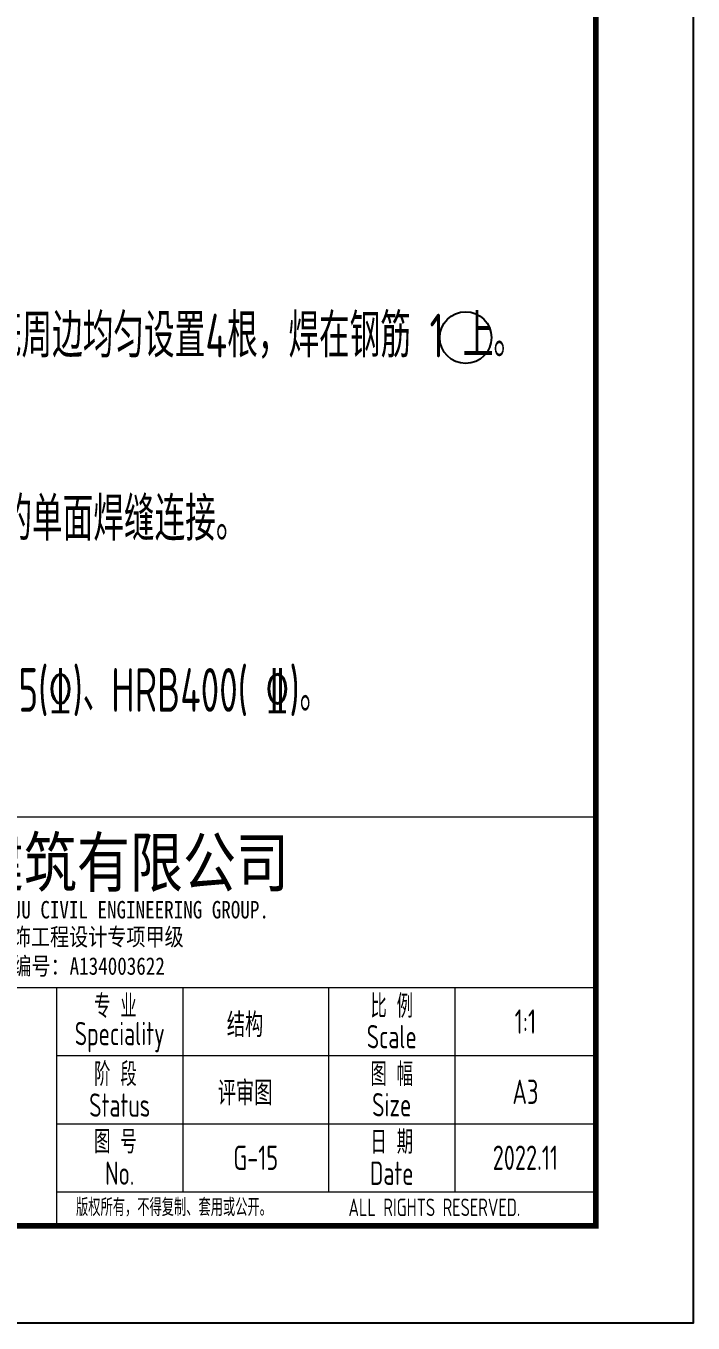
# Model space of a CAD drawing. Extents: x -2876908 to 633791, y -1383861 to 872234.
# Drawn here: x -403917 to -369604, y -847433 to -780749 of the extents above; entities that cross this region are included whole.
import ezdxf
from ezdxf.enums import TextEntityAlignment as Align

# ---------------------------------------------------------------- set-up
doc = ezdxf.new("R2010")
doc.units = 0
doc.header["$LTSCALE"] = 5
doc.header["$MEASUREMENT"] = 0
doc.layers.get('0').update_dxf_attribs({"linetype": 'CONTINUOUS', "lineweight": 25})
for name, color, linetype, lineweight in [('1粗实线', 1, 'CONTINUOUS', 30), ('HFZT', 5, 'CONTINUOUS', 15), ('TEXT', 7, 'CONTINUOUS', 0)]:
    doc.layers.add(name, color=color, linetype=linetype, lineweight=lineweight)
doc.layers.add('XI', color=7, linetype='CONTINUOUS')
doc.styles.add('TSSD_NORM', font='tssdeng.shx', dxfattribs={"width": 0.7, "bigfont": 'hztxt.shx'})
doc.styles.add('TSSD_Rein', font='tssdeng.shx', dxfattribs={"width": 0.7, "bigfont": 'hztxt.shx'})
doc.styles.add('图框-仿宋', font='tssdeng.shx', dxfattribs={"bigfont": 'hztxt.shx'})
doc.styles.add('图框-黑体', font='simhei.ttf', dxfattribs={"width": 0.9})
doc.styles.add('桥梁', font='tssdeng.shx', dxfattribs={"width": 0.75, "bigfont": 'hztxt.shx'})

# ---------------------------------------------------------------- blocks, each defined once
blk = doc.blocks.new('施工设计图框')
at = {"color": 7, "linetype": 'Continuous'}
blk.add_lwpolyline([(-395.5, -13.5), (-395.5, 283.5), (24.5, 283.5), (24.5, -13.5), (-395.5, -13.5)], dxfattribs=at)
at = {"layer": '1粗实线', "color": 7, "linetype": 'Continuous', "const_width": 0.6}
blk.add_lwpolyline([(-370.5, -3.5), (-370.5, 273.5), (14.5, 273.5), (14.5, -3.5), (-370.5, -3.5)], dxfattribs=at)
at = {"layer": 'HFZT'}
for p, q in [((14.5, 38.5), (-147.5, 38.5)), ((14.5, -3.5), (14.5, 38.5)), ((-147.5, 21), (14.5, 21)), ((-40.98, 21), (-40.98, -3.5)), ((-40.81, 21), (14.5, 21)), ((-27.98, 21), (-27.98, 0)), ((-13, 21), (-13, 0)), ((0, 21), (0, 0)), ((-40.98, 14), (14.5, 14)), ((-40.98, 7), (14.5, 7)), ((-40.98, 0), (14.5, 0)), ((-147.5, -3.5), (14.5, -3.5))]:
    blk.add_line(p, q, dxfattribs=at)
at = {"layer": 'HFZT', "style": '图框-仿宋', "width": 0.7}
for s, p in [('专 业', (-34.93, 19.2)), ('比 例', (-6.5, 19.2)), ('Speciality', (-34.48, 15.91)), ('Scale', (-6.5, 15.95)), ('阶 段', (-34.93, 12.2)), ('图 幅', (-6.5, 12.2)), ('Status', (-34.48, 8.91)), ('Size', (-6.5, 8.95)), ('图 号', (-34.93, 5.2)), ('日 期', (-6.5, 5.2)), ('No.', (-34.48, 1.91)), ('Date', (-6.5, 1.91))]:
    blk.add_text(s, height=2.4, dxfattribs=at).set_placement(p, align=Align.MIDDLE)
at = {"layer": 'HFZT', "color": 2}
for s, style, width, p in [('结构', '桥梁', 0.75, (-21.59, 17.28)), ('评审图', '桥梁', 0.75, (-21.59, 10.28)), ('A3', '图框-仿宋', 0.7, (7.25, 10.28))]:
    blk.add_text(s, height=2.5, dxfattribs=dict(at, style=style, width=width)).set_placement(p, align=Align.MIDDLE)
at = {"layer": 'HFZT', "style": '图框-仿宋', "width": 0.7}
for s, p in [('版权所有，不得复制、套用或公开。', (-38.98, -2.5)), ('ALL RIGHTS RESERVED.', (-10.95, -2.5))]:
    blk.add_text(s, height=1.8, dxfattribs=at).set_placement(p)
at = {"layer": 'HFZT', "color": 2, "style": 'TSSD_NORM', "width": 0.7}
for tag, height, p in [('比例尺', 2.5, (7.25, 17.5)), ('图号', 2.5, (-20.49, 3.5)), ('日期', 2.5, (7.25, 3.5)), ('图名', 4, (-76.24, 0.75))]:
    blk.add_attdef(tag, text='', height=height, dxfattribs=at).set_placement(p, align=Align.MIDDLE)
at = {"layer": 'XI', "color": 5, "style": '图框-黑体', "width": 0.8}
for s, height, p in [('中铁四局集团钢结构建筑有限公司', 5, (-57.99, 31.37)), ('STEEL STRUCTURE CONSTRUCTION CO.,LTD OF CHINA TIESIJU CIVIL ENGINEERING GROUP.', 1.8, (-57.34, 28.1)), ('轻型房屋钢结构专项工程设计甲级        建筑装饰工程设计专项甲级 ', 1.8, (-57.85, 25.31)), ('建筑幕墙工程设计专项甲级              证书编号：A134003622', 1.8, (-58.29, 22.31))]:
    blk.add_text(s, height=height, dxfattribs=at).set_placement(p, align=Align.CENTER)

msp = doc.modelspace()

# ---------------------------------------------------------------- linework, layer by layer
at = {"color": 7, "linetype": 'ByBlock', "ltscale": 0.1}
msp.add_circle((-381301.767, -796769.618), 1329.117, dxfattribs=at)

# ---------------------------------------------------------------- block references
ref = msp.add_blockref('施工设计图框', (-381851.363, -840682.579), dxfattribs=dict(xscale=500, yscale=500, zscale=500))
ref.add_attrib('日期', '2022.11', dxfattribs={"layer": 'HFZT', "color": 2, "height": 1250, "style": 'TSSD_NORM', "width": 0.7}).set_placement((-378227.44, -838932.579), align=Align.MIDDLE)
ref.add_attrib('比例尺', '1:1', dxfattribs={"layer": 'HFZT', "color": 2, "height": 1250, "style": 'TSSD_NORM', "width": 0.7}).set_placement((-378227.44, -831932.579), align=Align.MIDDLE)
ref.add_attrib('图号', 'G-15', dxfattribs={"layer": 'HFZT', "color": 2, "height": 1250, "style": 'TSSD_NORM', "width": 0.7}).set_placement((-392096.248, -838932.579), align=Align.MIDDLE)

# ---------------------------------------------------------------- texts
at = {"layer": 'TEXT', "linetype": 'ByBlock', "style": 'TSSD_Rein', "width": 0.7}
for s, p in [('3. 钢筋笼定位筋 6 每隔2000mm沿钢筋笼周边均匀设置4根，焊在钢筋 1 上。', (-435439.212, -795541.246)), ('6. 钢筋 4 、 5 的接头处采用长度为10d的单面焊缝连接。', (-435498.782, -804967.268))]:
    msp.add_text(s, height=2250, dxfattribs=at).set_placement(p, align=Align.TOP_LEFT)
at = {"layer": 'TEXT', "color": 0, "style": 'TSSD_Rein', "width": 0.65}
msp.add_text('9. 钢筋强度等级：钢筋HPB300(%%130)、HRB335(%%131)、HRB400( %%132)。', height=2250, dxfattribs=at).set_placement((-435498.782, -816009.465))

doc.saveas('drawing.dxf')
